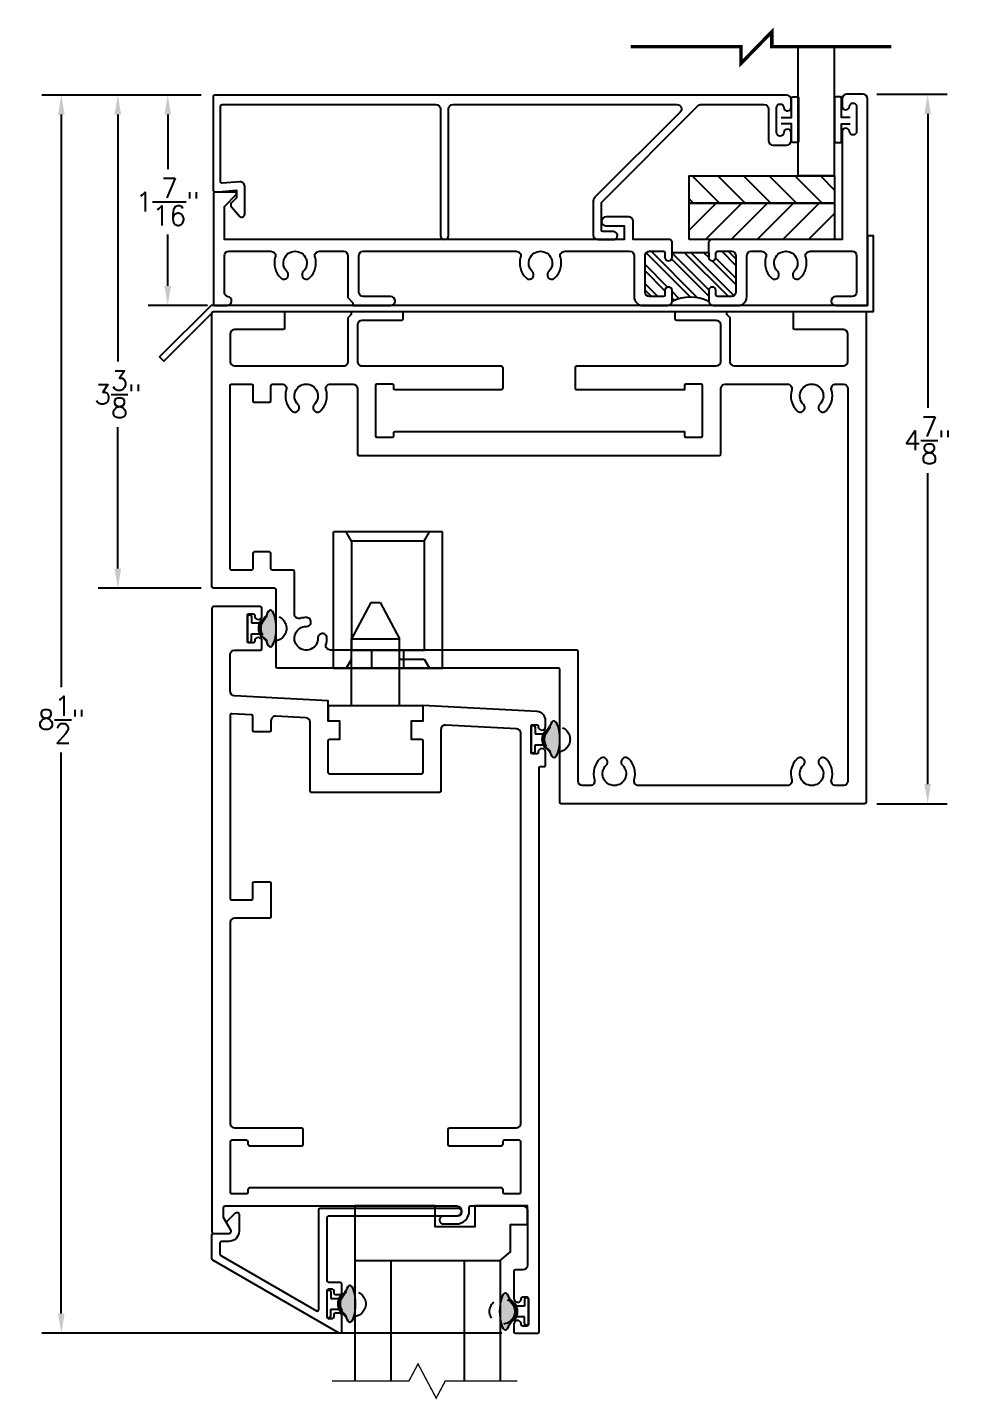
# Model space of a CAD drawing. Extents: x -87 to 44, y -173 to 76.
# Drawn here: x -27.92 to -21.5, y 11.63 to 21.07 of the extents above; entities that cross this region are included whole.
import ezdxf

# ---------------------------------------------------------------- set-up
doc = ezdxf.new("R2010")
doc.units = 0
doc.header["$MEASUREMENT"] = 0
doc.linetypes.add('HIDDEN2', pattern=[0.1875, 0.125, -0.0625])
doc.layers.get('0').update_dxf_attribs({"linetype": 'CONTINUOUS'})
doc.layers.get('Defpoints').update_dxf_attribs({"linetype": 'CONTINUOUS'})
for name, color, linetype in [('FRAME', 1, 'CONTINUOUS'), ('GLASS', 7, 'CONTINUOUS'), ('MISC', 7, 'CONTINUOUS'), ('MISC.', 7, 'CONTINUOUS'), ('SEAL', 7, 'CONTINUOUS'), ('SETTING BLOCKS', 7, 'CONTINUOUS'), ('TEXT', 7, 'CONTINUOUS'), ('VENT', 5, 'CONTINUOUS')]:
    doc.layers.add(name, color=color, linetype=linetype)
doc.styles.get("Standard").update_dxf_attribs({"font": 'simplex.shx'})
doc.dimstyles.new('FULL SCALE', dxfattribs={"dimscale": 0.75, "dimtxt": 0.18, "dimasz": 0.18, "dimexe": 0.18, "dimexo": 0.125, "dimgap": 0.09, "dimtad": 0, "dimtih": 1, "dimtoh": 1, "dimdec": 4, "dimzin": 0, "dimdsep": 46, "dimlunit": 4, "dimtxsty": 'Standard', "dimcen": 0.09, "dimadec": 0, "dimazin": 0, "dimtfac": 1, "dimtdec": 4, "dimtofl": 0, "dimtmove": 0, "dimatfit": 3, "dimfxl": 0, "dimtolj": 1, "dimtzin": 0, "dimarcsym": 0})

# ---------------------------------------------------------------- blocks, each defined once
blk = doc.blocks.new('A$C3BF656AD')
at = {"layer": 'SETTING BLOCKS'}
h = blk.add_hatch(dxfattribs=at)
h.set_pattern_fill('ANSI31', color=256, scale=0.25, angle=90, style=0)
h.set_pattern_definition([(135, (0.8208118116200707, -8.054306348296207), (-0.02209708691207961, -0.02209708691207961), [])])
h.paths.add_polyline_path([(1.525050219441937e-08, 0.06250000119202781), (0.2500000152505022, 0.06250000119202781), (0.2500000152505022, 0.1095000011920284), (1.525050219441937e-08, 0.1095000011920284)])
h = blk.add_hatch(dxfattribs=at)
h.set_pattern_fill('ANSI31', color=256, scale=0.25, style=0)
h.set_pattern_definition([(45, (-2.098374617756353, -8.085556348296207), (-0.02209708691207961, 0.02209708691207961), [])])
h.paths.add_polyline_path([(1.525050219441937e-08, 1.192027809793217e-09), (0.2500000152505022, 1.192027809793217e-09), (0.2500000152505022, 0.06250000119202781), (1.525050219441937e-08, 0.06250000119202781)])
for points in [[(1.525050219441937e-08, 0.06250000119202781), (1.525050219441937e-08, 0.1095000011920284), (0.2500000152505022, 0.1095000011920284), (0.2500000152505022, 0.06250000119202781)], [(1.525050219441937e-08, 1.192027809793217e-09), (1.525050219441937e-08, 0.06250000119202781), (0.2500000152505022, 0.06250000119202781), (0.2500000152505022, 1.192027809793217e-09)]]:
    blk.add_lwpolyline(points, close=True, dxfattribs=at)
blk = doc.blocks.new('A$C62366351')
at = {"layer": 'SEAL'}
h = blk.add_hatch(color=256, dxfattribs=at)
edge = h.paths.add_edge_path()
edge.add_arc((0.1257733784869544, 0.1805250338521542), 0.0875, 359.9999999999534, 360.6359000027539)
edge.add_spline(control_points=[(0.213267989514172, 0.1814961369321182), (0.1988564231707493, 0.1860518813242926), (0.1805716245169933, 0.189579471073678), (0.118194727505827, 0.195391950720726), (0.06910025181575818, 0.1912301151404332), (0.03827904153657613, 0.1815205244899492)], knot_values=[7.067957605854094, 7.067957605854094, 7.067957605854094, 7.067957605854094, 7.568962891293463, 7.568962891293463, 8.63982312908145, 8.63982312908145, 8.63982312908145, 8.63982312908145], degree=3, periodic=0)
edge.add_arc((0.1257733784869544, 0.1805250338522661), 0.0875, 179.3481297987045, 180.0000000001198)
edge.add_arc((0.1257733784869544, 0.1805250181019886), 0.0875, 179.9999896866978, 360.0000103133022)
edge = h.paths.add_edge_path()
edge.add_spline(control_points=[(0.2139188895403912, 0.1346931494430805), (0.2335143767972703, 0.1410254618882867), (0.2446189966664889, 0.1498824745004637), (0.2479555377235982, 0.1616822771335311), (0.243035391551313, 0.1688249214537692), (0.2234724883165384, 0.1779574195435867), (0.2186392523633423, 0.1797981882136455), (0.213267989514172, 0.1814961369321182)], knot_values=[5.505765508666774, 5.505765508666774, 5.505765508666774, 5.505765508666774, 6.193497969542337, 6.193497969542337, 6.8812304304179, 6.8812304304179, 7.067957605854094, 7.067957605854094, 7.067957605854094, 7.067957605854094], degree=3, periodic=0)
edge.add_arc((0.1257733784869544, 0.1805250338521542), 0.0875, -4.661160346586257e-11, 0.6359000027538855, ccw=False)
edge.add_arc((0.1257733784869544, 0.1805250181019886), 0.0875, -180.00001031330225, 1.0313302311715233e-05, ccw=False)
edge.add_arc((0.1257733784869544, 0.1805250338522661), 0.0875, 179.3481297987045, 180.0000000001198, ccw=False)
edge.add_spline(control_points=[(0.03827904153657613, 0.1815205244899492), (0.03680225901064915, 0.1810552944202453), (0.03536742821473382, 0.1805773278243823), (0.01117498347063162, 0.1720426246017297), (0.00289331785196012, 0.1626839624272147), (0.007408030189655079, 0.1494384413969012), (0.01855359984794802, 0.1408570289275435), (0.0376278674775854, 0.1346931494288395)], knot_values=[8.63982312908145, 8.63982312908145, 8.63982312908145, 8.63982312908145, 8.691132849645758, 8.691132849645758, 9.53275826911568, 9.53275826911568, 10.20219775979773, 10.20219775979773, 10.20219775979773, 10.20219775979773], degree=3, periodic=0)
edge.add_arc((-0.007993858021819733, 0.04909612552040521), 0.09699583671232397, 28.9518198150472, 61.94316006239768, ccw=False)
edge.add_arc((0.1257733784869544, 0.1625000182075489), 0.08250000000000011, 233.6550339945632, 306.6090331432155)
edge.add_arc((0.3261793530445409, -0.01806238112747494), 0.18956968055588, 126.3122695699924, 142.9046351705649, ccw=False)
for p, q in [((0.03202337848695436, 0.01000001820755259), (0.03202337848695436, 0.01800001820754815)), ((0.04202337848695947, 0.02800001820754616), (0.08827337848695294, 0.02800001820754616)), ((0.04202337848695947, 1.820754746972852e-08), (0.2095233784869563, 1.820754746972852e-08)), ((0.08827337848695294, 0.02800001820754616), (0.08827337848695294, 0.07735308637782623)), ((0.1632733784869558, 0.02800001820754616), (0.1632733784869558, 0.07735308637782978)), ((0.2095233784869563, 0.02800001820754616), (0.1632733784869558, 0.02800001820754616)), ((0.2195233784869544, 0.01000001820754903), (0.2195233784869544, 0.01800001820754815))]:
    blk.add_line(p, q, dxfattribs=at)
at = {"layer": 'SEAL', "linetype": 'HIDDEN2'}
blk.add_circle((0.1257733784869544, 0.1805250338520832), 0.0875, dxfattribs=at)
at = {"layer": 'SEAL'}
for centre, radius, start, end in [((-0.008837467976718472, 0.04845901287362864), 0.09304254132354316, 28.38590797243878, 61.12669739442644), ((-0.007993858021819733, 0.04909612552040521), 0.09699583671232379, 28.95181981504723, 61.94316006239773), ((0.1257733784869544, 0.1625000182075489), 0.08250000000000035, 233.6550339945632, 306.6090331432031), ((0.3261793530445409, -0.01806238112747138), 0.1895696805558773, 126.3122695699931, 142.9046351705709), ((0.3369973167099758, -0.02750511511629128), 0.1988962526027661, 127.6674280077715, 142.8199666094306), ((0.04202337848695947, 0.01800001820754815), 0.01, 90, 180), ((0.04202337848695947, 0.01000001820754903), 0.01, 179.9999999999944, 270), ((0.1257733784869544, 0.1625000182075489), 0.08750000000000036, 232.9209101041715, 307.0790899339972), ((0.07827337848695493, 0.07735308637782623), 0.01, 0, 60.84463457374417), ((0.1732733784869538, 0.07735308637782978), 0.01, 119.1553654262558, 180), ((0.2095233784869563, 0.01800001820754815), 0.01, 0, 90), ((0.2095233784869563, 0.01000001820754903), 0.01, 269.9999999999998, 0)]:
    blk.add_arc(centre, radius, start, end, dxfattribs=at)
blk.add_ellipse((0.1257733784869544, 0.1580062721186604), major_axis=(0.1258309837329676, 0), ratio=0.3180358330373021, start_param=5.505765508666774, end_param=10.20219775979773, dxfattribs=at)
blk = doc.blocks.new('A$C6BE17223')
at = {"layer": 'SEAL'}
blk.add_blockref('A$C62366351', (-0.000131900259113138, -1.601034860243544e-08), dxfattribs=at)
blk = doc.blocks.new('A$C36E22344')
at = {"layer": 'SEAL', "rotation": 180}
blk.add_blockref('A$C6BE17223', (0.2512828953418875, 0.2680250422322565), dxfattribs=at)
blk = doc.blocks.new('3501 BLOCK FRAME')
blk.add_lwpolyline([(0.9754736014722452, -0.9220000000000264), (0.9754736014722452, -0.01000000000004864, 0.414213562373095), (0.9654736014722543, -8.881784197001252e-16), (-0.9654736014722547, -8.881784197001252e-16, -0.414213562373095), (-0.975473601472274, 0.009999999999990017), (-0.975473601472274, 0.540008338547465, 0.414213562373095), (-0.9854736014722649, 0.5500083385474559), (-1.407536140583695, 0.5500083385474559, -0.414213562373095), (-1.417536140583714, 0.5600083385474468), (-1.417536140583685, 2.444999999999932, -0.414213562373095), (-1.407536140583695, 2.454999999999923), (-0.9275361405837048, 2.454999999999923, -0.414213562373095), (-0.9175361405836855, 2.444999999999932), (-0.9175361405836855, 2.339999999999914, -0.414213562373095), (-0.9275361405837048, 2.329999999999923), (-1.261536140583708, 2.329999999999923, 0.4142135623730992), (-1.292536140583685, 2.298999999999917), (-1.292536140583685, 2.110999999999964, 0.414213562373095), (-1.261536140583708, 2.079999999999958), (-0.5105361405836597, 2.079999999999955, 0.4142135623731117), (-0.4795361405836609, 2.110999999999964), (-0.4795361405836609, 2.412999999999943), (-0.4575361405836775, 2.434999999999923), (-0.4575361405836775, 2.454999999999933), (-0.1145361405836802, 2.454999999999923, -0.4142135623731471), (-0.10453614058366, 2.444999999999932), (-0.1045361405836893, 2.402999999999959, -0.414213562373069), (-0.1145361405836802, 2.392999999999911), (-0.3865361405836707, 2.392999999999968, 0.414213562373095), (-0.4175361405836757, 2.361999999999962), (-0.4175361405836766, 2.110999999999957, 0.4142135623730992), (-0.3865361405836769, 2.079999999999958), (0.5724638594163147, 2.079999999999958, -0.4142135623731731), (0.5824638594163145, 2.069999999999957), (0.5824638594163145, 1.924907713944527, -0.414213562373017), (0.5724638594163147, 1.914907713944529), (0.1774638594163134, 1.914907713944525), (-0.1575361405836946, 1.914907713944525, -0.414213562373095), (-0.1675361405837139, 1.924907713944516), (-0.1675361405837139, 1.944907713944498, 0.414213562373095), (-0.1775361405837048, 1.954907713944489), (-0.2825361405836946, 1.954907713944489, 0.414213562373095), (-0.2925361405837139, 1.944907713944498), (-0.2925361405837139, 1.598907713944494, 0.414213562373095), (-0.2825361405836946, 1.588907713944503), (-0.1775361405837048, 1.588907713944503, 0.414213562373095), (-0.1675361405837139, 1.598907713944551), (-0.1675361405837139, 1.618907713944533, -0.414213562373095), (-0.1575361405836946, 1.628907713944524), (1.832463859416315, 1.628907713944524), (1.832463859416315, 1.598907713944551, 0.414213562373095), (1.842463859416305, 1.588907713944503), (1.947463859416323, 1.588907713944503, 0.414213562373095), (1.957463859416314, 1.598907713944551), (1.957463859416314, 1.944907713944498, 0.414213562373095), (1.947463859416323, 1.954907713944489), (1.842463859416305, 1.954907713944489, 0.414213562373095), (1.832463859416315, 1.944907713944498), (1.832463859416315, 1.914907713944525), (1.092463859416314, 1.914907713944525, -0.4142135623731731), (1.082463859416315, 1.924907713944527), (1.082463859416315, 2.06999999999996, -0.4142135623731211), (1.092463859416314, 2.079999999999958), (2.051463859416299, 2.079999999999958, 0.414213562373095), (2.082463859416305, 2.110999999999964), (2.082463859416305, 2.361999999999962, 0.4142135623731034), (2.051463859416299, 2.392999999999968), (1.779463859416308, 2.392999999999911, -0.414213562373069), (1.769463859416317, 2.402999999999959), (1.769463859416289, 2.444999999999932, -0.4142135623731211), (1.779463859416308, 2.454999999999923), (2.122463859416306, 2.454999999999933), (2.122463859416306, 2.454999999999933), (2.122463859416306, 2.434999999999923), (2.144463859416288, 2.412999999999943), (2.144463859416288, 2.110999999999964, 0.414213562373095), (2.175463859416294, 2.079999999999958), (2.926463859416308, 2.079999999999958, 0.414213562373095), (2.957463859416314, 2.110999999999964), (2.957463859416314, 2.298999999999917, 0.414213562373095), (2.926463859416308, 2.329999999999923), (2.592463859416305, 2.329999999999923, -0.414213562373095), (2.582463859416314, 2.339999999999914), (2.582463859416314, 2.444999999999932, -0.414213562373095), (2.592463859416305, 2.454999999999923), (3.072463859416295, 2.454999999999923, -0.414213562373095), (3.082463859416314, 2.444999999999932), (3.082463859416314, -0.9220000000000264, -0.414213562373095), (3.072463859416295, -0.9320000000000173), (0.9854736014722645, -0.9320000000000173, -0.414213562373095)], format="xyb", close=True)
blk.add_lwpolyline([(-0.5825361405837122, 0.1249077139444799), (-0.6028122682243622, 0.1249077139444799, -0.502399645615423), (-0.6325048046076278, 0.1648157599214981, 0.07708314243916953), (-0.6264925011675333, 0.2082325699932346, 0.4989546285431164), (-0.6665519268772189, 0.23737402765527, 0.3342632004438318), (-0.6884843068940472, 0.2072245904476082, -2.470835885113051), (-0.7681567249691243, 0.286897008522689, 0.3342632004438315), (-0.7380072877614696, 0.3088293885395208, 0.4989546285430525), (-0.7671487454234625, 0.3488888142491637, 0.07708314243931488), (-0.8105655554953091, 0.3428765108091474, -0.5023996456155064), (-0.8504736014723024, 0.3725690471923064), (-0.8504736014723024, 0.6650160524919455, 0.414213562373095), (-0.8604736014722933, 0.6750160524919364), (-1.001536140583717, 0.6750160524919364, -0.414213562373095), (-1.011536140583708, 0.6850160524919273), (-1.011536140583708, 0.7900160524919455, 0.414213562373095), (-1.021536140583699, 0.8000160524919364), (-1.126536140583717, 0.8000160524919364, 0.414213562373095), (-1.136536140583708, 0.7900160524919455), (-1.136536140583708, 0.6850160524919273, -0.414213562373095), (-1.146536140583699, 0.6750160524919364), (-1.282536140583695, 0.6750160524919364, -0.414213562373095), (-1.292536140583685, 0.6850160524919273), (-1.292536140583685, 1.944907713944448, -0.414213562373095), (-1.282536140583695, 1.954907713944439), (-1.146536140583699, 1.954907713944439, -0.414213562373095), (-1.136536140583708, 1.944907713944448), (-1.136536140583708, 1.83990771394443, 0.414213562373095), (-1.126536140583689, 1.829907713944439), (-1.021536140583699, 1.829907713944439, 0.414213562373095), (-1.011536140583708, 1.83990771394443), (-1.011536140583708, 1.944907713944448, -0.4142135623730951), (-1.001536140583689, 1.954907713944496), (-0.9361349347202579, 1.954907713944439, -0.5023996456153706), (-0.9064423983369922, 1.91499966796741, 0.2802931864830202), (-0.868932585601897, 1.77116088686009, 0.4989546285430784), (-0.8200001717056582, 1.778881056103361, 0.3342632004437964), (-0.82581050856669, 1.815708462239317, -2.470835885113005), (-0.7131366943778519, 1.815708462239317, 0.334263200443834), (-0.7189470312388837, 1.778881056103361, 0.4989546285430786), (-0.6700146173426449, 1.77116088686009, 0.280293186483017), (-0.6325048046075497, 1.91499966796741, -0.5023996456153824), (-0.602812268224284, 1.954907713944439), (-0.4485361405836914, 1.954907713944496, -0.414213562373095), (-0.4175361405836855, 1.923907713944433), (-0.4175361405836855, 1.473907713944452, 0.414213562373095), (-0.4075361405836946, 1.463907713944461), (2.072463859416295, 1.463907713944461, 0.414213562373095), (2.082463859416314, 1.473907713944452), (2.082463859416314, 1.923907713944433, -0.414213562373095), (2.113463859416291, 1.954907713944439), (2.540802526168327, 1.954907713944439, -0.5023996456153615), (2.570495062551592, 1.914999667967467, 0.2802931864830164), (2.608004875286746, 1.77116088686009, 0.4989546285430765), (2.656937289182927, 1.778881056103361, 0.3342632004438342), (2.651126952321897, 1.815708462239317, -2.470835885113005), (2.763800766510733, 1.815708462239317, 0.3342632004437943), (2.757990429649704, 1.778881056103361, 0.4989546285430689), (2.806922843545939, 1.77116088686009, 0.2802931864830178), (2.844432656281033, 1.914999667967467, -0.5023996456153607), (2.874125192664329, 1.954907713944439), (2.926463859416308, 1.954907713944439, -0.414213562373095), (2.957463859416314, 1.923907713944433), (2.957463859416314, -0.7760922860555306, -0.414213562373095), (2.926463859416308, -0.8070922860555365), (2.874125192664329, -0.8070922860555365, -0.5023996456153635), (2.844432656281036, -0.7671842400785076, 0.280293186483017), (2.80692284354594, -0.6233454589711309, 0.4989546285431361), (2.757990429649701, -0.6310656282144018, 0.3342632004438282), (2.763800766510735, -0.6678930343503575, -2.470835885113005), (2.651126952321895, -0.6678930343503575, 0.334263200443828), (2.656937289182928, -0.6310656282144018, 0.4989546285430762), (2.608004875286745, -0.6233454589711309, 0.2802931864830182), (2.570495062551595, -0.7671842400785076, -0.5023996456153257), (2.540802526168355, -0.807092286055533), (1.517134934720296, -0.8070922860555365, -0.5023996456154178), (1.487442398336968, -0.7671842400785076, 0.2802931864830168), (1.449932585601878, -0.6233454589711309, 0.4989546285430927), (1.401000171705632, -0.6310656282143983, 0.3342632004438375), (1.406810508566664, -0.6678930343503575, -2.470835885113005), (1.294136694377826, -0.6678930343503575, 0.334263200443828), (1.29994703123886, -0.6310656282144018, 0.4989546285431195), (1.251014617342683, -0.6233454589711345, 0.2802931864830162), (1.213504804607524, -0.7671842400785076, -0.5023996456153715), (1.183812268224287, -0.8070922860555365), (1.131473601472251, -0.8070922860555365, -0.414213562373095), (1.100473601472245, -0.7760922860555306), (1.100473601472252, 0.114907713944489, 0.414213562373095), (1.090473601472261, 0.1249077139444799), (-0.6028122682243626, 0.1249077139444799)], format="xyb")
blk = doc.blocks.new('05P09 BEVELED')
blk.add_lwpolyline([(0.09403015997646946, -0.0682397628108049, 0.3394542588634452), (0.09641393931543973, -0.08634636452859468), (0.1506741765046655, -0.140606601717792, 0.6681786379180591), (0.1762807782224911, -0.1300000000000665), (0.1762807782229032, -0.01499992766792957, 0.4142132597221539), (0.1062807782229385, 0.05500000000000682), (0.0550000221421385, 0.05500000000000682, -0.4142135739440042), (0.0450000221421476, 0.06500000039505949), (0.04500002522165403, 0.1429509904530306, -0.2679491818455977), (0.05000002522164948, 0.1516112440958182), (0.7100000441468239, 0.5326624326874168, -0.5773502691896258), (0.7250000441468245, 0.5240021786495674), (0.7250000441468245, -0.162999974403732, 0.414213562373108), (0.7350000441468154, -0.1729999744037229), (1.679947643291158, -0.173000000015179, 0.9999999999999999), (1.679947643291158, -0.1180000000151722), (0.7900000441468222, -0.1179999744037161, -0.414213562373147), (0.7800000441468313, -0.1079999744037252), (0.7800000441468313, 0.3246239569144933, -0.414213562373095), (0.7900000441468222, 0.3346239569144842), (0.8700000441468347, 0.3346239569144842, 0.4142135623730951), (0.8800000441468256, 0.3446239569144751), (0.8800000441468541, 0.4121239569144706, 0.414213562373069), (0.8700000441468347, 0.4221239569145183), (0.8400000441468336, 0.4221239569145183, 0.414213562373095), (0.8300000441468427, 0.4121239569144706), (0.8300000441468427, 0.3946239569144865, -0.4142135623731211), (0.8200000441468234, 0.3846239569144956), (0.7900000441468222, 0.3846239569144956, -0.414213562373095), (0.7800000441468313, 0.3946239569144865), (0.7800000441468313, 0.5746239569144933, -0.414213562373095), (0.7900000441468222, 0.5846239569144842), (0.8200000441468234, 0.5846239569144842, -0.4142135623728869), (0.8300000441468427, 0.5746239569144933), (0.8300000441468427, 0.5571239569145092, 0.4142135623730692), (0.8400000441468336, 0.5471239569144615), (0.8700000441468347, 0.5471239569145183, 0.4142135623729909), (0.8800000441468256, 0.5571239569145092), (0.8800000441468256, 0.6769999999848295, 0.5773502691896066), (0.8650000441468251, 0.6856602540226646), (-0.004999972475928871, 0.1833655102305443, 0.2679491835637172), (-0.009999972475924324, 0.1747052565236373), (-0.009999977926611336, 0.01000000033093329, 0.4142135720660015), (0, 0), (0.107447643291195, 0, -0.5773502691896493), (0.1204380243479619, -0.02249999999999375)], format="xyb", close=True)
blk = doc.blocks.new('3502 SASH')
blk.add_lwpolyline([(2.102166269340213, -2.755499999999984), (2.102000000000006, -2.755499999999984), (2.102000000000006, -2.755499999999984, 0.4142135623731054), (2.077000000000005, -2.780499999999982), (2.077000000000005, -2.833500000000015, 0.4142135623726788), (2.086999992529236, -2.843500000000006), (2.240000000000016, -2.843500000000006, 0.414213562373095), (2.250000000000007, -2.833500000000015), (2.24999828602916, 1.046106385212454, -0.414213562373095), (2.259998286029151, 1.056106385212445), (2.285009742055997, 1.056106385212502, 0.4142135623735113), (2.295009742055988, 1.066106385212493), (2.295005660608653, 1.155611694487639, 0.4142002064882804), (2.270005660634645, 1.180610554486179), (2.269911228832602, 1.180610554486179, 0.414213562373095), (2.244911228832602, 1.155610554486181), (2.244911228832602, 1.153610554486196, -0.4142135623735113), (2.234911228832611, 1.143610554486205), (2.205017483612898, 1.143610554486205, -0.4140914524410689), (2.195017484482043, 1.153606385212473), (2.194942437548327, 1.333606385212473, -0.4143356828496365), (2.204942436679182, 1.343610554486187), (2.234911228832611, 1.343610554486187, -0.4142135623735113), (2.244911228832602, 1.333610554486196), (2.244911228832602, 1.330610554486178, 0.4142135623730846), (2.269911228832601, 1.305610554486179), (2.269943115054986, 1.305610554486179, 0.4142003327970196), (2.294943115029484, 1.330609425265948), (2.294944981470628, 1.371930885134702, 0.3989726356004402), (2.236189810820924, 1.433848716755676), (1.450000000000009, 1.47505117883572), (1.450000000000009, 1.369051178835718), (1.371000000000002, 1.369051178835718), (1.371000000000002, 1.244051178835718), (1.440000000000009, 1.244051178835718, -0.414213562373095), (1.450000000000009, 1.23405117883572), (1.450000000000009, 1.013051178835731, -0.414213562373095), (1.440000000000009, 1.003051178835733), (0.8100000000000032, 1.003051178835733, -0.414213562373095), (0.8000000000000034, 1.013051178835731), (0.8000000000000034, 1.23405117883572, -0.414213562373095), (0.8100000000000032, 1.244051178835718), (0.8789999999999827, 1.244051178835718), (0.8789999999999827, 1.369051178835718), (0.8000000000000034, 1.369051178835718), (0.8000000000000034, 1.509116235369696), (0.1543791783145627, 1.54295178889312, -0.3990081415449114), (0.1250015933939457, 1.573914502807831), (0.1250437808124536, 1.825496859789837, -0.4141644484596878), (0.1560437803766126, 1.856491661452537), (0.3340625391114562, 1.856491661452537, 0.414213562373095), (0.3440625391114471, 1.866491661452528), (0.3440625391114471, 1.918499999999973, 0.414213562373095), (0.3190625391114468, 1.943499999999975), (0.3189687912843153, 1.943499999999972, 0.414213562373095), (0.293968791284315, 1.91849999999997), (0.2939687912843167, 1.916499999999996, -0.414213562373095), (0.2839687912843116, 1.906499999999998), (0.254000000000004, 1.906499999999998, -0.414213562373095), (0.244000000000006, 1.916499999999996), (0.244000000000006, 2.096499999999974, -0.414213562373095), (0.254000000000004, 2.106499999999972), (0.2839687912843187, 2.106499999999979, -0.414213562373095), (0.2939687912843167, 2.096499999999974), (0.2939687912843167, 2.093499999999974, 0.4142135623730846), (0.3189687912843162, 2.068499999999972), (0.3190000000000071, 2.068499999999972, 0.414213562373095), (0.3440000000000074, 2.093499999999974), (0.3440000000000074, 2.146500000000003, 0.414213562373095), (0.3340000000000165, 2.156499999999994), (0.01000000000001222, 2.156499999999994, 0.4142135623735113), (7.105427357601002e-15, 2.146500000000003), (-7.105427357601002e-15, -2.146500000000003, 0.414213562373095), (0.0099999999999838, -2.156499999999994), (0.1159993810567741, -2.156499999999994, 0.5773500000001635), (0.128990381057057, -2.134000000000469), (0.08133974596216209, -2.05146667900323, -0.131652497587449), (0.0800000000000054, -2.046466679003228), (0.0800000000000054, -1.976499999999987, -0.414213562373095), (0.0899999999999963, -1.966499999999996), (1.685500000000301, -1.966499999999996, -0.8591549295773298), (1.685500000000301, -2.037500000000023), (1.592000000000049, -2.037500000000023, 0.9999999999999999), (1.592000000000049, -2.091499999999996), (1.680000000000298, -2.091499999999996, 0.4142135623740661), (1.770000000000273, -2.001499999999737), (1.770000000000217, -1.976500000000044, -0.4142135623743437), (1.780000000000207, -1.966499999999996), (2.139000000000017, -1.966499999999996, -0.414213562373095), (2.170000000000023, -1.997500000000002), (2.170000000000023, -2.375499999999988, -0.414213562373095), (2.139000000000017, -2.406499999999994), (2.086937460888585, -2.406499999999994, 0.414213562373095), (2.076937460888594, -2.416499999999985), (2.076937460888594, -2.605499999999985, 1.029003537823599), (2.126896611188106, -2.604071428571427, -0.43106032920753), (2.13688027130788, -2.593500000000006), (2.166931206108309, -2.593500000000006, -0.4140914524410431), (2.176931205239163, -2.603495830726274), (2.17700625217288, -2.783495830726281, -0.4143356828495974), (2.167006253042025, -2.793499999999995), (2.1368711915483, -2.793499999999995, -0.4395788495944796), (2.126907993963065, -2.782642857142847, 1.043857482644538), (2.077000000000005, -2.780499999999986)], format="xyb")
blk.add_lwpolyline([(1.634999999999992, -1.430499999999995), (2.094000000000007, -1.430499999999995, 0.414213562373095), (2.125000000000007, -1.399499999999996), (2.125000000000006, 1.285086483001805, 0.3989595459738146), (2.095622414643521, 1.316043998579175), (1.607622414643541, 1.341618994869293, 0.4296339059668361), (1.57500000000001, 1.310661479291902), (1.575000000000008, 0.8880531190666545, -0.4142703860505612), (1.564998059957295, 0.8780531192548438), (0.6849980599572882, 0.8782238430168299, -0.4141567409787357), (0.6750000000000016, 0.8882238428286406), (0.6750000000000034, 1.361077762962175, 0.3989595459737234), (0.6456224146435341, 1.392035278539566), (0.4386224146435316, 1.402883688851155, 0.4296339059668315), (0.4059999999999979, 1.371926173273764), (0.4059999999999988, 1.303723874784616, -0.414213562373095), (0.3960000000000079, 1.293723874784625), (0.2909999999999897, 1.293723874784625, -0.414213562373095), (0.2809999999999988, 1.303723874784616), (0.2809999999999979, 1.401654683900702, 0.398959545973711), (0.2715233595624218, 1.411640979248247), (0.1355233595624261, 1.418768437230746, 0.4296339059668196), (0.124999999999992, 1.408782141883201), (0.124999999999992, 0.1480539568955805, 0.414213562373095), (0.1349999999999829, 0.1380539568955896), (0.2709999999999999, 0.1380539568955896, 0.414213562373095), (0.2809999999999908, 0.1480539568955805), (0.2809999999999899, 0.2530539568955987, -0.414213562373095), (0.2909999999999808, 0.2630539568955896), (0.395999999999999, 0.2630539568955896, -0.414213562373095), (0.4059999999999899, 0.2530539568955987), (0.4059999999999908, 0.02305395689558054, -0.414213562373095), (0.3959999999999999, 0.01305395689558964), (0.1559999999999979, 0.01305395689558964, 0.4142135623730909), (0.124999999999992, -0.01794604310441628), (0.1249999999999929, -1.399499999999989, 0.414213562373095), (0.1559999999999988, -1.430499999999995), (0.6150000000000091, -1.430499999999995, -0.414213562373095), (0.625, -1.440499999999986), (0.625, -1.545500000000004, -0.414213562373095), (0.6150000000000091, -1.555499999999995), (0.2599999999999838, -1.555499999999995, -0.414213562373095), (0.2499999999999929, -1.545500000000004), (0.2499999999999929, -1.525500000000022, 0.414213562373095), (0.240000000000002, -1.515499999999975), (0.1350000000000122, -1.515499999999975, 0.4142135623726789), (0.1249999999999929, -1.525500000000022), (0.1249999999999929, -1.871500000000026, 0.414213562373095), (0.1349999999999838, -1.881500000000017), (0.240000000000002, -1.881500000000017, 0.414213562373095), (0.2499999999999929, -1.871500000000026), (0.2499999999999929, -1.851499999999987, -0.414213562373095), (0.2599999999999838, -1.841499999999996), (1.990000000000016, -1.841499999999996, -0.414213562373095), (2.000000000000007, -1.851499999999987), (2.000000000000007, -1.871499999999969, 0.414213562373095), (2.009999999999998, -1.881500000000017), (2.115000000000016, -1.881500000000017, 0.414213562373095), (2.125000000000007, -1.871499999999969), (2.125000000000007, -1.525500000000022, 0.414213562373095), (2.115000000000016, -1.515499999999975), (2.009999999999998, -1.515499999999975, 0.4142135623730949), (2.000000000000007, -1.525500000000022), (2.000000000000007, -1.545500000000004, -0.414213562373095), (1.990000000000016, -1.555499999999995), (1.634999999999992, -1.555499999999995, -0.414213562373095), (1.625000000000001, -1.545500000000004), (1.625000000000001, -1.440499999999986, -0.414213562373095)], format="xyb", close=True)
blk = doc.blocks.new('3805 BLOCK FRAME')
h = blk.add_hatch()
h.set_pattern_fill('ANSI32', color=256, scale=0.25, style=0)
h.set_pattern_definition([(45, (-4.163478364222094, -5.189004607096756), (-0.06629126073623882, 0.06629126073623884), []), (45, (-4.119284190472094, -5.189004607096756), (-0.06629126073623882, 0.06629126073623884), [])])
h.paths.add_polyline_path([(-0.8185000000000002, 1.361000000000018, 0.4142135623729588), (-0.8494999999999924, 1.391999999999996), (-0.9455000000000098, 1.391999999999996, 0.4142135623730992), (-0.9555000000000007, 1.382000000000005), (-0.9555000000000007, 1.350999999999999, -0.4142135623730978), (-0.980499999999978, 1.325999999999993, -0.4142135623729128), (-1.005499999999955, 1.350999999999986), (-1.005499999999955, 1.423000000000002, -0.2353840821131453), (-1.256499999999988, 1.423000000000002), (-1.256499999999988, 1.350999999999999, -0.4142135623730845), (-1.281500000000023, 1.325999999999993, -0.4142135623729338), (-1.3065, 1.350999999999985), (-1.3065, 1.382000000000005, 0.414213562373088), (-1.316499999999991, 1.391999999999996), (-1.412499999999994, 1.391999999999996, 0.4142135623732356), (-1.4435, 1.361000000000004), (-1.4435, 1.11099999999999, 0.4142135623729564), (-1.412500000000008, 1.080000000000013), (-1.316499999999991, 1.080000000000013, 0.4142135623731031), (-1.3065, 1.090000000000003), (-1.3065, 1.121000000000009, -0.4142135623730951), (-1.281500000000023, 1.145999999999987, -0.4142135623734333), (-1.256499999999988, 1.120999999999981), (-1.256499999999988, 1.090000000000003), (-1.005499999999956, 1.090000000000003), (-1.005499999999955, 1.121000000000009, -0.414213562373108), (-0.980499999999978, 1.145999999999987, -0.41421356237309), (-0.9555000000000007, 1.121000000000009), (-0.9555000000000007, 1.090000000000003, 0.4142135623730976), (-0.9455000000000098, 1.080000000000013), (-0.8495000000000061, 1.080000000000013, 0.4142135623732289), (-0.8185000000000002, 1.111000000000004)])
for q in [(-1.256499999999988, 1.090000000000003), (-1.005499999999955, 1.015000000000015)]:
    blk.add_line((-1.005499999999955, 1.090000000000003), q)
blk.add_lwpolyline([(-3.452499999999958, 1.453999999999979), (-3.1935, 1.453999999999979, -0.4142135623731013), (-3.162499999999994, 1.423000000000002, -0.414213562373095), (-3.1935, 1.391999999999996), (-3.381499999999988, 1.391999999999996, 0.4142135623730888), (-3.412499999999994, 1.36099999999999), (-3.412499999999994, 1.111000000000018, 0.4142135623731013), (-3.381499999999988, 1.080000000000013), (-2.329161333247981, 1.080000000000013, 0.5023996456153793), (-2.299468796864716, 1.119908045977041, -0.280293186483018), (-2.26195898412962, 1.263746827084361, -0.4989546285431057), (-2.213026570233382, 1.256026657841119, -0.3342632004438116), (-2.218836907094413, 1.219199251705135, 2.470835885113011), (-2.106163092905575, 1.219199251705135, -0.3342632004438213), (-2.111973429766607, 1.256026657841119, -0.4989546285431102), (-2.063041015870368, 1.263746827084361, -0.2802931864830183), (-2.025531203135273, 1.119908045977041, 0.5023996456153835), (-1.995838666751951, 1.080000000000013), (-1.549499999999995, 1.080000000000013, 0.414213562373095), (-1.518499999999989, 1.111000000000018), (-1.518499999999989, 1.391999999999996, -0.4142135623730971), (-1.456499999999977, 1.454000000000008), (-1.287499999999994, 1.454000000000008, -0.4142135623731013), (-1.256499999999988, 1.423000000000002), (-1.256499999999988, 1.350999999999999, -0.4142135623730846), (-1.281500000000023, 1.325999999999993, -0.4142135623731003), (-1.3065, 1.350999999999999), (-1.3065, 1.382000000000005, 0.414213562373088), (-1.316499999999991, 1.391999999999996), (-1.412499999999994, 1.391999999999996, 0.4142135623731013), (-1.4435, 1.361000000000018), (-1.4435, 1.11099999999999, 0.4142135623730864), (-1.412499999999994, 1.080000000000013), (-1.316499999999991, 1.080000000000013, 0.414213562373103), (-1.3065, 1.090000000000003), (-1.3065, 1.121000000000009, -0.414213562373095), (-1.281500000000023, 1.145999999999987, -0.4142135623731003), (-1.256499999999988, 1.121000000000009), (-1.256499999999988, 1.090000000000003), (-1.256499999999988, 1.015000000000015), (-1.271499999999975, 1), (-1.524499999999961, 1), (-1.524499999999961, 0.875, -0.4142135623731118), (-1.555500000000023, 0.8439999999999941), (-1.711499999999972, 0.8439999999999941, -0.4142135623730867), (-1.742499999999978, 0.875, -0.4142135623731034), (-1.711499999999972, 0.9060000000000059), (-1.586499999999972, 0.9059999999999775), (-1.586499999999972, 1), (-4.337499999999949, 1), (-4.337500000000006, 0.776284271247448, 0.1989123673796676), (-4.334571067811879, 0.7692132034355836), (-4.255428932188096, 0.6900710678118571, -0.668178637919333), (-4.262500000000017, 0.6730000000000018), (-4.402500000000003, 0.6730000000000018, -0.414213562373056), (-4.412499999999994, 0.6829999999999927), (-4.412499999999994, 1.443999999999988, -0.414213562373056), (-4.402500000000003, 1.453999999999979), (-4.3185, 1.453999999999979, -0.4142135623731056), (-4.287499999999994, 1.423000000000002, -0.3582490687427086), (-4.312499999999972, 1.392586187348485, 0.3582490687427157), (-4.337499999999949, 1.362172374696996), (-4.337499999999949, 1.111000000000018, 0.4142135623731013), (-4.3065, 1.080000000000013), (-4.017161333247969, 1.080000000000013, 0.5023996456153837), (-3.987468796864704, 1.119908045977041, -0.2802931864830192), (-3.949958984129609, 1.263746827084361, -0.4989546285431077), (-3.90102657023337, 1.256026657841119), (-3.90102657023337, 1.256026657841119, -0.3342632004437986), (-3.906836907094402, 1.219199251705135, 2.470835885113011), (-3.794163092905563, 1.219199251705135, -0.3342632004438213), (-3.799973429766595, 1.256026657841119), (-3.799973429766595, 1.256026657841119, -0.4989546285431102), (-3.751041015870356, 1.263746827084361, -0.2802931864830183), (-3.713531203135261, 1.119908045977041, 0.5023996456153835), (-3.683838666751996, 1.080000000000013), (-3.518499999999989, 1.080000000000013, 0.4142135623731139), (-3.487499999999983, 1.111000000000018), (-3.487499999999983, 1.399000000000001), (-3.452499999999958, 1.433999999999997)], format="xyb", close=True)
blk.add_lwpolyline([(-1.005499999999955, 1.090000000000003), (-1.005499999999955, 1.121000000000009, -0.414213562373108), (-0.980499999999978, 1.145999999999987, -0.41421356237309), (-0.9555000000000007, 1.121000000000009), (-0.9555000000000007, 1.090000000000003, 0.4142135623730976), (-0.9455000000000098, 1.080000000000013), (-0.8495000000000061, 1.080000000000013, 0.4142135623730946), (-0.8185000000000002, 1.11099999999999), (-0.8185000000000002, 1.361000000000018, 0.4142135623730887), (-0.8495000000000061, 1.391999999999996), (-0.9455000000000098, 1.391999999999996, 0.4142135623730992), (-0.9555000000000007, 1.382000000000005), (-0.9555000000000007, 1.350999999999999, -0.4142135623730976), (-0.980499999999978, 1.325999999999993), (-0.980499999999978, 1.325999999999993, -0.414213562373069), (-1.005499999999955, 1.350999999999999), (-1.005499999999955, 1.423000000000002, -0.4142135623730974), (-0.9745000000000061, 1.454000000000008), (-0.8055000000000234, 1.454000000000008, -0.4142135623730919), (-0.7435000000000116, 1.391999999999996), (-0.7435000000000116, 1.11099999999999, 0.4142135623731005), (-0.7124999999999488, 1.080000000000013), (-0.6411613332479931, 1.080000000000013, 0.5023996456153681), (-0.6114687968647274, 1.119908045977013, -0.2802931864830187), (-0.5739589841295754, 1.263746827084361, -0.4989546285431046), (-0.5250265702333934, 1.25602665784109), (-0.5250265702333934, 1.25602665784109, -0.3342632004438212), (-0.5308369070944252, 1.219199251705135, 2.470835885113006), (-0.4181630929055871, 1.219199251705135, -0.334263200443824), (-0.4239734297666189, 1.25602665784109, -0.4989546285431116), (-0.3750410158703801, 1.263746827084361, -0.280293186483016), (-0.3375312031352848, 1.119908045977013, 0.5023996456153795), (-0.3078386667519624, 1.080000000000013), (-0.01849999999998886, 1.080000000000013, 0.4142135623730888), (0.01250000000001705, 1.11099999999999), (0.01250000000001705, 1.36099999999999, 0.4142135623731076), (-0.01849999999998886, 1.391999999999996), (-0.1314999999999884, 1.391999999999996, -0.414213562373095), (-0.1624999999999943, 1.423000000000002, -0.4142135623730909), (-0.1314999999999884, 1.453999999999979), (0.08750000000000568, 1.453999999999979), (0.08750000000000568, 0.03099999999997749, -0.4142135623730866), (0.05649999999999977, 0), (-0.05649999999999977, 0, -0.4142135623730908), (-0.08749999999994884, 0.03099999999997749), (-0.08749999999994884, 0.08250000000001023, -0.4142135623731159), (-0.06249999999997158, 0.1074999999999875), (-0.06249999999997158, 0.1074999999999875, -0.399637534144346), (-0.03753126955572839, 0.08374999999998067, 0.3996375341443319), (-0.01256253911142835, 0.06000000000000227), (-0.01250000000001705, 0.06000000000000227, 0.4142135623730846), (0.01250000000001705, 0.08500000000000796), (0.01250000000001705, 0.2549999999999955, 0.4142135623731054), (-0.01250000000001705, 0.2800000000000011), (-0.01256253911142835, 0.2800000000000011, 0.3996375341443461), (-0.03753126955567154, 0.2562499999999943, -0.3996375341443267), (-0.06249999999997158, 0.2324999999999875, -0.414213562373095), (-0.08749999999994884, 0.2574999999999932), (-0.08749999999994884, 0.3089999999999975), (-0.08749999999994529, 1), (-0.9904999999999688, 1), (-1.005499999999955, 1.015000000000015)], format="xyb")
blk.add_arc((-1.130999999999972, 1.674815220125943), 0.2813559224311448, 243.5091920059852, 296.4908079940146)
blk = doc.blocks.new('3802 45 GLASS STOP')
blk.add_lwpolyline([(3.939128442572525, -0.4334619469809198, -0.3996375678866009), (3.914159711982748, -0.4097119440750134, 0.4003638181828648), (3.88912844257252, -0.3859619469809203, 0.4142135623731159), (3.864128442572522, -0.4109619469809225), (3.864128442572522, -0.5809619469809206, 0.4142135623730742), (3.889128442572527, -0.6059619469809192), (3.889190981683953, -0.6059619469809192, 0.3996375341443421), (3.914159712128246, -0.5822119469809195, -0.3996375341443335), (3.939128442572525, -0.5584619469809198, -0.4142135623731159), (3.964128442572516, -0.5834619469809219), (3.964128442572523, -0.636961946980918, -0.414213562373095), (3.933128442572524, -0.6679619469809204), (-0.0008715574274802407, -0.6679619469809204, -0.414213562373095), (-0.01087155742747825, -0.6579619469809188), (-0.01087155742747825, -0.009961946980919123, -0.4400105308918323), (0, 0), (0.1491284425725183, -0.01304704813437141), (0.1491284425725183, 0.04003805301908159), (0.1149863069487935, 0.07418018864281706, -0.3954857463176358), (0.1141060085803218, 0.1015255995022528), (0.1701060085803192, 0.1652413282547904, -0.6917077262456021), (0.2051284425725228, 0.1520380530190799), (0.2051284425725228, -0.0403297606611055, -0.4400105308918338), (0.1714266145473431, -0.07121179630194874), (0.04999999999999716, -0.06058834407872382, 0.4400105308918345), (0.03912844257251891, -0.07055029105964294), (0.03912844257251891, -0.5929619469809175, 0.414213562373095), (0.04912844257252402, -0.6029619469809155), (1.520128442572521, -0.6029619469809155, 0.4142135623730824), (1.551128442572519, -0.5719619469809167), (1.551128442572519, 0.2990380530190819, -0.4142135623730857), (1.579128442572525, 0.3270380530190842), (1.579128442572525, 0.3270380530190842, -0.414213562373095), (1.607128442572517, 0.2990380530190819), (1.607128442572517, -0.5719619469809167, 0.4142135623730825), (1.638128442572523, -0.6029619469809155), (3.178561431165036, -0.6029619469809191, 0.668178637919304), (3.200481741381815, -0.550041636764135), (2.612208132355732, 0.03823197226194353, -0.198912367379658), (2.603128442572519, 0.06015228247872884), (2.603128442572519, 0.2960380530190854, -0.414213562373095), (2.634128442572518, 0.3270380530190842), (2.741128442572517, 0.3270380530190842, -0.4142135623731044), (2.769128442572523, 0.2990380530190855, -0.4142135623731043), (2.741128442572517, 0.2710380530190797), (2.669128442572521, 0.2710380530190797, 0.414213562373095), (2.659128442572523, 0.2610380530190817), (2.659128442572523, 0.07050762153805223), (3.323518321308271, -0.593882257197702, 0.1989123673796554), (3.345438631525056, -0.6029619469809191), (3.777128442572518, -0.6029619469809191, 0.414213562373095), (3.808128442572524, -0.5719619469809167), (3.808128442572524, -0.3549619469809215, -0.4142135623730888), (3.839128442572516, -0.3239619469809192), (3.933128442572524, -0.3239619469809192, -0.4142135623730992), (3.964128442572523, -0.354961946980918), (3.964128442572523, -0.4084619469809176, -0.4142135623731054)], format="xyb", close=True)
blk = doc.blocks.new('*D65')
at = {"color": 0, "lineweight": -2}
for p, q in [((-26.72980427574328, 20.6085583817952), (-27.4379760265623, 20.6085583817952)), ((-27.3029760265623, 20.4735583817952), (-27.3029760265623, 18.77391383578525)), ((-27.3029760265623, 17.34960477336181), (-27.3029760265623, 18.32391383578525)), ((-26.72980427574328, 17.21460477336181), (-27.4379760265623, 17.21460477336181))]:
    blk.add_line(p, q, dxfattribs=at)
at = {"color": 0}
for points in [[(-27.3254760265623, 20.4735583817952), (-27.2804760265623, 20.4735583817952), (-27.3029760265623, 20.6085583817952)], [(-27.3254760265623, 17.34960477336181), (-27.2804760265623, 17.34960477336181), (-27.3029760265623, 17.21460477336181)]]:
    blk.add_solid(points, dxfattribs=at)
at = {"layer": 'Defpoints', "color": 0}
for p in [(-26.63605427574328, 20.6085583817952), (-27.3029760265623, 17.21460477336181), (-26.63605427574328, 17.21460477336181)]:
    blk.add_point(p, dxfattribs=at)
at = {"color": 0, "insert": (-27.30297602656231, 18.54891383578524), "char_height": 0.135, "attachment_point": 5}
blk.add_mtext('\\A1;3{\\H1.000000x;\\S3/8;}"', dxfattribs=at)
blk = doc.blocks.new('*D66')
at = {"color": 0, "lineweight": -2}
for p, q in [((-26.72980427574328, 20.6085583817952), (-27.82661663532441, 20.6085583817952)), ((-27.6916166353244, 20.4735583817952), (-27.6916166353244, 16.53521651739173)), ((-27.6916166353244, 12.22351248730631), (-27.6916166353244, 16.08521651739173)), ((-24.66193272578541, 12.08851248730631), (-27.8266166353244, 12.08851248730631))]:
    blk.add_line(p, q, dxfattribs=at)
at = {"color": 0}
for points in [[(-27.71411663532441, 20.4735583817952), (-27.6691166353244, 20.4735583817952), (-27.6916166353244, 20.6085583817952)], [(-27.71411663532441, 12.22351248730631), (-27.6691166353244, 12.22351248730631), (-27.6916166353244, 12.08851248730631)]]:
    blk.add_solid(points, dxfattribs=at)
at = {"layer": 'Defpoints', "color": 0}
for p in [(-26.63605427574328, 20.6085583817952), (-27.6916166353244, 12.08851248730631), (-24.56818272578541, 12.08851248730631)]:
    blk.add_point(p, dxfattribs=at)
at = {"color": 0, "insert": (-27.69161663532441, 16.31021651739172), "char_height": 0.135, "attachment_point": 5}
blk.add_mtext('\\A1;8{\\H1.000000x;\\S1/2;}"', dxfattribs=at)
blk = doc.blocks.new('*D67')
at = {"color": 0, "lineweight": -2}
for p, q in [((-22.08243271831579, 20.61359643481428), (-21.59660440609922, 20.61359643481428)), ((-21.73160440609922, 20.47859643481428), (-21.73160440609922, 18.45733250079716)), ((-21.73160440609922, 15.86759643481434), (-21.73160440609922, 18.00733250079716)), ((-22.08243271831579, 15.73259643481434), (-21.59660440609922, 15.73259643481434))]:
    blk.add_line(p, q, dxfattribs=at)
at = {"color": 0}
for points in [[(-21.75410440609922, 20.47859643481428), (-21.70910440609922, 20.47859643481428), (-21.73160440609922, 20.61359643481428)], [(-21.75410440609922, 15.86759643481434), (-21.70910440609922, 15.86759643481434), (-21.73160440609922, 15.73259643481434)]]:
    blk.add_solid(points, dxfattribs=at)
at = {"layer": 'Defpoints', "color": 0}
for p in [(-22.17618271831579, 20.61359643481428), (-22.17618271831579, 15.73259643481434), (-21.73160440609922, 15.73259643481434)]:
    blk.add_point(p, dxfattribs=at)
at = {"color": 0, "insert": (-21.73160440609922, 18.23233250079716), "char_height": 0.135, "attachment_point": 5}
blk.add_mtext('\\A1;4{\\H1.000000x;\\S7/8;}"', dxfattribs=at)
blk = doc.blocks.new('*D68')
at = {"color": 0, "lineweight": -2}
for p, q in [((-26.72980427574328, 20.6085583817952), (-27.09467324902392, 20.6085583817952)), ((-26.95967324902392, 20.4735583817952), (-26.95967324902392, 20.09869473786578)), ((-26.95967324902392, 19.29459643481431), (-26.95967324902392, 19.64869473786578)), ((-26.68693271831579, 19.1595964348143), (-27.09467324902392, 19.1595964348143))]:
    blk.add_line(p, q, dxfattribs=at)
at = {"color": 0}
for points in [[(-26.98217324902392, 20.4735583817952), (-26.93717324902392, 20.4735583817952), (-26.95967324902392, 20.6085583817952)], [(-26.98217324902392, 19.29459643481431), (-26.93717324902392, 19.29459643481431), (-26.95967324902392, 19.1595964348143)]]:
    blk.add_solid(points, dxfattribs=at)
at = {"layer": 'Defpoints', "color": 0}
for p in [(-26.63605427574328, 20.6085583817952), (-26.95967324902392, 19.1595964348143), (-26.59318271831579, 19.1595964348143)]:
    blk.add_point(p, dxfattribs=at)
at = {"color": 0, "insert": (-26.95967324902392, 19.87369473786578), "char_height": 0.135, "attachment_point": 5}
blk.add_mtext('\\A1;1{\\H1.000000x;\\S7/16;}"', dxfattribs=at)

msp = doc.modelspace()

# ---------------------------------------------------------------- linework, layer by layer
at = {"layer": 'FRAME'}
msp.add_line((-26.39007692063177, 19.12959640981425), (-26.39007692063177, 19.12959640981425), dxfattribs=at)
at = {"layer": 'GLASS'}
for p, q in [((-22.6214557695151, 20.05159643481429), (-22.6214557695151, 20.9415407825378)), ((-22.3714557695151, 20.05159643481429), (-22.3714557695151, 20.9415407825378)), ((-22.3714557695151, 20.05159643481429), (-22.6214557695151, 20.05159643481429)), ((-25.67168677195417, 12.58840825376384), (-25.67168677195417, 11.75991518707027)), ((-25.42268677195417, 11.75991519511628), (-25.42268677195417, 12.58840825376384)), ((-24.91968677195416, 12.58840825376384), (-24.91968677195416, 11.75991519907065)), ((-24.67168677195417, 12.58840825376384), (-24.67168677195417, 11.75991519907065))]:
    msp.add_line(p, q, dxfattribs=at)
for points, const_width in [([(-23.77573975766298, 20.9415407825378), (-23.01614088422127, 20.9415407825378), (-23.01614088422127, 20.82583540406074), (-22.80364241930902, 21.04407956364787), (-22.80364241930902, 20.9415407825378), (-21.98153996070564, 20.9415407825378)], 0.024), ([(-25.82870877737661, 11.75991518199637), (-25.30031024776425, 11.75991519907065), (-25.23780427883397, 11.87739640207066), (-25.11279234097335, 11.6424339960707), (-25.05028637204301, 11.75991519907065), (-24.55437524212461, 11.75991519907065)], 0.009398496239999998)]:
    msp.add_lwpolyline(points, dxfattribs=dict(at, const_width=const_width))
msp.add_lwpolyline([(-24.48518677195417, 12.83632807129928), (-24.48518677195417, 12.96540825376345), (-24.84661437631043, 12.96540825376385), (-24.84661437631043, 12.81984202570166), (-25.11879464291052, 12.81984202570166), (-25.11879464291055, 12.96540825376385), (-25.67168677195416, 12.96540825376385), (-25.67168677195416, 12.58840825376384), (-24.67168677195416, 12.58840825376384), (-24.60218677195413, 12.64848272395946), (-24.60218677195413, 12.83632807129928), (-24.48518677195414, 12.83632807129928)], dxfattribs=at)
at = {"layer": 'MISC'}
for p, q in [((-25.69518275387196, 17.6020964069979), (-25.82018275387196, 17.6020964069979)), ((-25.82018275387196, 16.6645964069979), (-25.82018275387196, 17.6020964069979)), ((-25.69518275387196, 17.5395964069979), (-25.73126714569631, 17.6020964069979)), ((-25.07018275387196, 17.6020964069979), (-25.69518275387196, 17.6020964069979)), ((-25.19518275387195, 17.5395964069979), (-25.1590983620476, 17.6020964069979)), ((-25.07018275387195, 16.6645964069979), (-25.07018275387196, 17.6020964069979)), ((-25.19518275387195, 17.5395964069979), (-25.69518275387196, 17.5395964069979)), ((-25.69518275387195, 17.5395964069979), (-25.69518275387196, 16.7895964069979)), ((-25.19518275387195, 17.5395964069979), (-25.19518275387195, 16.7895964069979)), ((-25.56142271831581, 17.11706366614203), (-25.69518271831581, 16.86706366614203)), ((-25.56142271831581, 17.11706366614203), (-25.49894271831581, 17.11706366614203)), ((-25.49894271831581, 17.11706366614203), (-25.36518271831581, 16.86706366614203)), ((-25.69518271831581, 16.86706366614203), (-25.36518271831581, 16.86706366614203)), ((-25.69518271831581, 16.40706366614203), (-25.69518271831581, 16.86706366614203)), ((-25.3651827183158, 16.40706366614203), (-25.36518271831581, 16.86706366614203)), ((-25.69518271831581, 16.72709643481436), (-25.73126711014016, 16.66459643481436)), ((-25.69518275387196, 16.7895964069979), (-25.19518275387195, 16.7895964069979)), ((-25.55518275387196, 16.6645964069979), (-25.55518275387196, 16.7895964069979)), ((-25.36518271831581, 16.72709643481436), (-25.19518271831581, 16.72709643481436)), ((-25.33518275387195, 16.6645964069979), (-25.33518275387195, 16.7895964069979)), ((-25.19518271831581, 16.72709643481436), (-25.15909832649146, 16.66459643481436)), ((-25.82018275387196, 16.6645964069979), (-25.07018275387195, 16.6645964069979)), ((-25.82018271831581, 16.66459643481436), (-25.69518271831581, 16.66459643481436)), ((-25.36518271831581, 16.66459643481436), (-25.07018271831581, 16.66459643481436)), ((-25.85518271831581, 16.40706366614203), (-25.8551827183161, 16.31049860960805)), ((-25.85518271831581, 16.40706366614203), (-25.20518271831581, 16.40706366614203)), ((-25.20518271831581, 16.40706366614203), (-25.20518271831609, 16.34456366614203))]:
    msp.add_line(p, q, dxfattribs=at)
at = {"layer": 'MISC.'}
msp.add_lwpolyline([(-22.14518271831579, 19.6395964348143), (-22.14518271831579, 19.1595964348143), (-26.66175126081071, 19.1595964348143), (-27.01530465140399, 18.80604304422102), (-26.98702038015652, 18.77775877297356), (-26.64518271831579, 19.1195964348143), (-22.10518271831579, 19.1195964348143), (-22.10518271831579, 19.6395964348143)], close=True, dxfattribs=at)
at = {"layer": 'SEAL', "linetype": 'Continuous'}
for points in [[(-22.73919121862181, 20.45331607343225), (-22.66823270302142, 20.45331607343225), (-22.66823270302142, 20.58683007596299, -0.4142135623730948), (-22.65823270302143, 20.59683007596298), (-22.63069605532085, 20.59683007596298, -0.4142135623730935), (-22.62069605532084, 20.58683007596299), (-22.62069605532084, 20.29087014860032, -0.4142135623730966), (-22.63069605532085, 20.2808701486003), (-22.65823270302143, 20.2808701486003, -0.4142135623730954), (-22.66823270302144, 20.29087014860032), (-22.66823270302142, 20.41045518369874), (-22.73919121862181, 20.41045518369874)], [(-22.26571501776115, 20.45331607343225), (-22.32391912181452, 20.45331607343225), (-22.32391912181452, 20.58683007596299, 0.4142135623730948), (-22.33391912181451, 20.59683007596298), (-22.3614557695151, 20.59683007596298, 0.4142135623730935), (-22.3714557695151, 20.58683007596299), (-22.3714557695151, 20.29087014860032, 0.4142135623730966), (-22.3614557695151, 20.2808701486003), (-22.33391912181451, 20.2808701486003, 0.4142135623730954), (-22.32391912181451, 20.29087014860032), (-22.32391912181452, 20.41045518369874), (-22.26571501776115, 20.41045518369874)], [(-22.26571501776115, 20.45331607343225), (-22.32391912181452, 20.45331607343225), (-22.32391912181452, 20.58683007596299, 0.4142135623730948), (-22.33391912181451, 20.59683007596298), (-22.3614557695151, 20.59683007596298, 0.4142135623730935), (-22.3714557695151, 20.58683007596299), (-22.3714557695151, 20.29087014860032, 0.4142135623730966), (-22.3614557695151, 20.2808701486003), (-22.33391912181451, 20.2808701486003, 0.4142135623730954), (-22.32391912181451, 20.29087014860032), (-22.32391912181452, 20.41045518369874), (-22.26571501776115, 20.41045518369874)]]:
    msp.add_lwpolyline(points, format="xyb", dxfattribs=at)

# ---------------------------------------------------------------- block references
at = {"layer": 'FRAME', "xscale": -1, "rotation": 180}
for name, p in [('3802 45 GLASS STOP', (-26.6351827183158, 19.94059643481428)), ('3805 BLOCK FRAME', (-22.23268271831579, 20.61359643481428))]:
    msp.add_blockref(name, p, dxfattribs=at)
at = {"layer": 'FRAME'}
msp.add_blockref('3501 BLOCK FRAME', (-25.23764657773211, 16.66459643481436), dxfattribs=at)
for p, rotation in [((-26.14315767828075, 16.81287107019225), 90), ((-24.19217771726558, 16.04997745540474), 90), ((-25.59676178409886, 12.16524711327778), 90), ((-24.74623902964485, 12.36415807369407), 270)]:
    msp.add_blockref('A$C36E22344', p, dxfattribs=dict(at, rotation=rotation))
at = {"layer": 'TEXT', "xscale": 4, "yscale": 4, "zscale": 4}
msp.add_blockref('A$C3BF656AD', (-23.37145583051711, 19.61359643004617), dxfattribs=at)
at = {"layer": 'VENT'}
msp.add_blockref('3502 SASH', (-26.65518271831581, 14.93201248730631), dxfattribs=at)
at = {"layer": 'VENT', "xscale": -1, "rotation": 180}
msp.add_blockref('05P09 BEVELED', (-26.64518271831583, 12.77551248730632), dxfattribs=at)

# ---------------------------------------------------------------- dimensions: what is measured, and where the dimension line sits
for base, p1, p2, picture, middle in [((-27.6916166353244, 12.08851248730631), (-26.63605427574328, 20.6085583817952), (-24.56818272578541, 12.08851248730631), '*D66', (-27.69161663532441, 16.31021651739172)), ((-27.3029760265623, 17.21460477336181), (-26.63605427574328, 20.6085583817952), (-26.63605427574328, 17.21460477336181), '*D65', (-27.30297602656231, 18.54891383578524)), ((-26.95967324902392, 19.1595964348143), (-26.63605427574328, 20.6085583817952), (-26.59318271831579, 19.1595964348143), '*D68', (-26.95967324902392, 19.87369473786578)), ((-21.73160440609922, 15.73259643481434), (-22.17618271831579, 20.61359643481428), (-22.17618271831579, 15.73259643481434), '*D67', (-21.73160440609922, 18.23233250079716))]:
    dim = msp.add_linear_dim(base=base, p1=p1, p2=p2, angle=90, dimstyle='FULL SCALE')
    dim.commit()
    dim.dimension.update_dxf_attribs({"geometry": picture, "text_midpoint": middle, "dimtype": 160})

doc.saveas('drawing.dxf')
